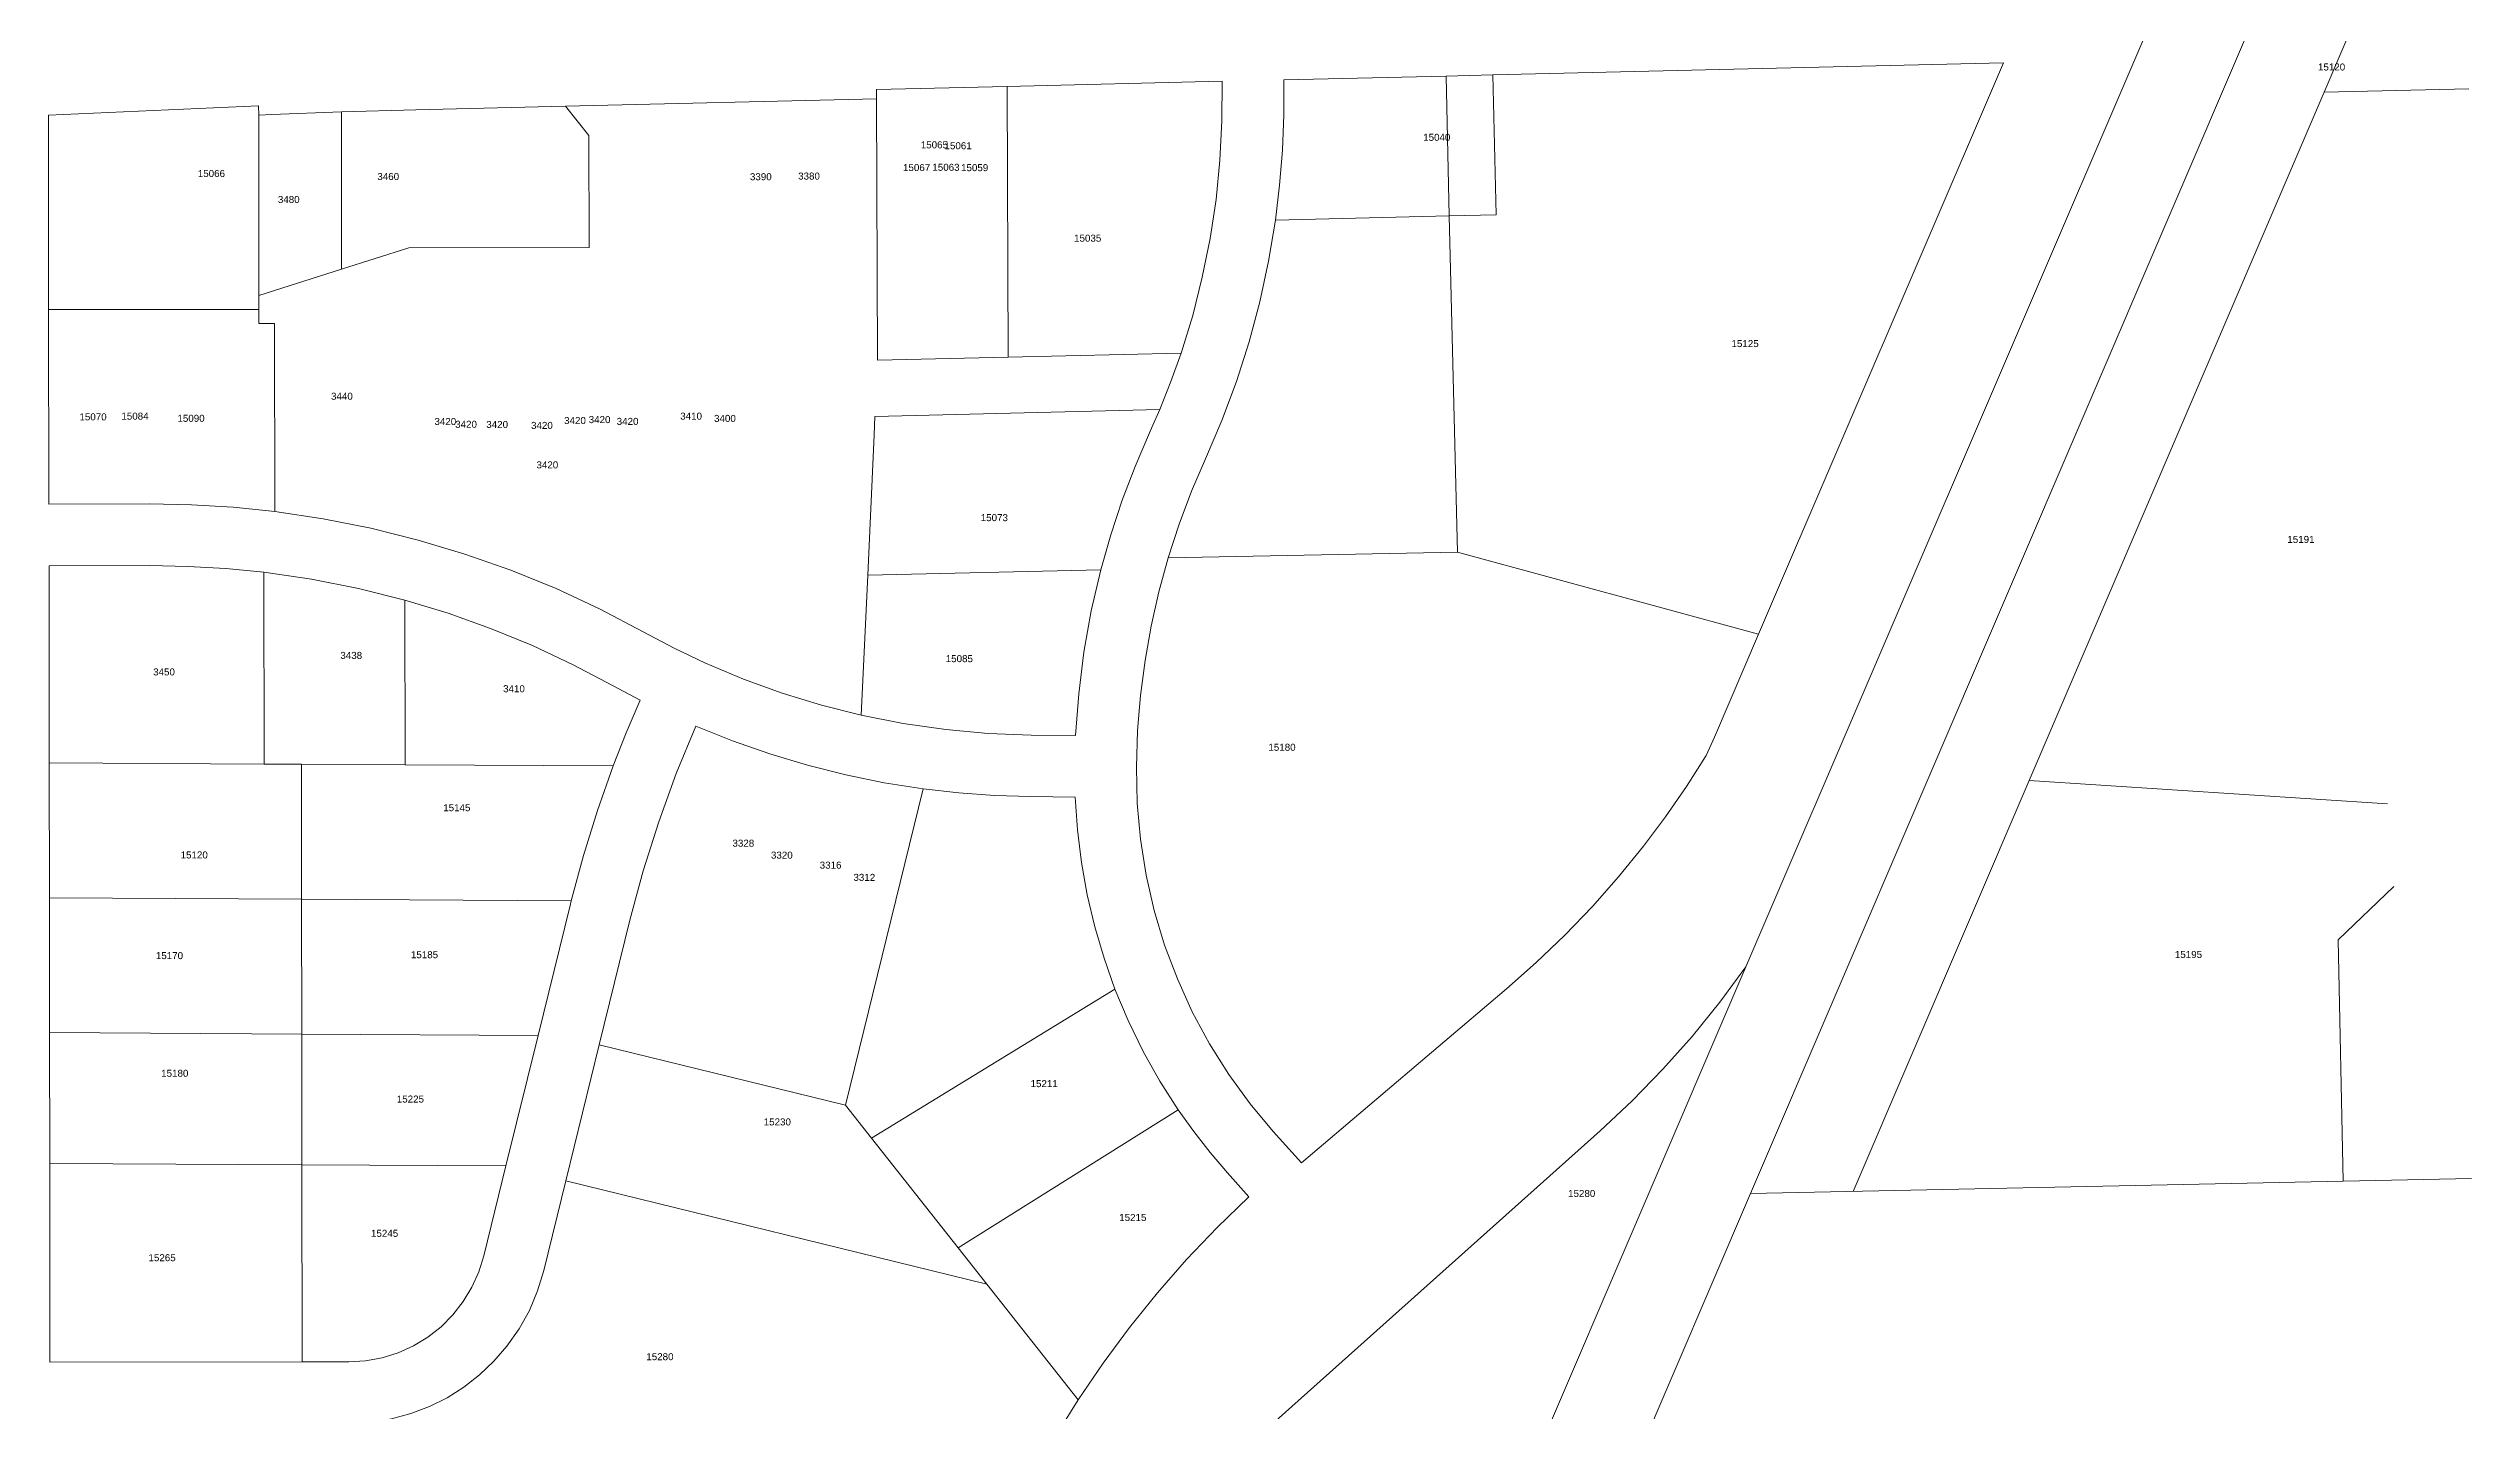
# Model space of a CAD drawing. Header units: feet. Extents: x 865220 to 5696323, y -2240498 to 1923703.
# Drawn here: x 2849134 to 2851728, y 959084 to 960543 of the extents above; entities that cross this region are included whole.
import ezdxf
from ezdxf.enums import TextEntityAlignment as Align

# ---------------------------------------------------------------- set-up
doc = ezdxf.new("R2010")
doc.units = ezdxf.units.FT
doc.header["$LTSCALE"] = 0.015
doc.header["$MEASUREMENT"] = 0
doc.layers.add('Dakota County Addresses', color=7, linetype='Continuous')
doc.layers.add('Dakota County Parcels', color=7, linetype='Continuous')
doc.styles.add('Dimensions 100', font='arial.ttf')

# ---------------------------------------------------------------- blocks, each defined once
blk = doc.blocks.new('ACMAP_ANN_TEMPLATE_Dakota County Addresses')
at = {"layer": 'Dakota County Addresses', "style": 'Dimensions 100'}
blk.add_attdef('DakotaCountyAddress', text='', height=50, dxfattribs=at).set_placement((0, 0), align=Align.CENTER)

msp = doc.modelspace()

# ---------------------------------------------------------------- linework, layer by layer
at = {"layer": 'Dakota County Parcels', "lineweight": 5}
for p, q in [((2850456.4, 960509.8), (2850630.2, 960513.9)), ((2850630.2, 960513.9), (2850680.2, 960515.1)), ((2850633.7, 960364), (2850630.2, 960513.9)), ((2850680.2, 960515.1), (2851226.8, 960528.1)), ((2850683.7, 960365.2), (2850680.2, 960515.1)), ((2850964.8, 959916), (2851226.8, 960528.1)), ((2850020.6, 960489.5), (2849687.6, 960481.6)), ((2850020.5, 960499.5), (2850160.5, 960502.8)), ((2850020.6, 960489.5), (2850020.5, 960499.5)), ((2850021.7, 960209.5), (2850020.6, 960489.5)), ((2850160.5, 960502.8), (2850390.4, 960508.3)), ((2850161.6, 960212.8), (2850160.5, 960502.8)), ((2851570, 960496.6), (2851254.3, 959759.5)), ((2851725, 960500.3), (2851570, 960496.6)), ((2849134.2, 960472.1), (2849359.1, 960482)), ((2849134.4, 960263.8), (2849134.2, 960472.1)), ((2849359.2, 960472), (2849359.1, 960482)), ((2849373.4, 960472.6), (2849359.2, 960472)), ((2849359.4, 960279), (2849359.2, 960472)), ((2849447.7, 960475.5), (2849373.4, 960472.6)), ((2849527.5, 960477.8), (2849447.7, 960475.5)), ((2849447.7, 960475.5), (2849447.9, 960307.1)), ((2849687.6, 960481.6), (2849527.5, 960477.8)), ((2849687.6, 960481.6), (2849712.6, 960450.2)), ((2849712.6, 960450.2), (2849712.8, 960330.2)), ((2850447.6, 960359.6), (2850633.7, 960364)), ((2850633.7, 960364), (2850683.7, 960365.2)), ((2850642.3, 960003.9), (2850633.7, 960364)), ((2849447.9, 960307.1), (2849519.8, 960330)), ((2849712.8, 960330.2), (2849519.8, 960330)), ((2849359.4, 960279), (2849447.9, 960307.1)), ((2849359.4, 960264), (2849359.4, 960279)), ((2849134.4, 960263.8), (2849359.4, 960264)), ((2849134.7, 960055.4), (2849134.4, 960263.8)), ((2849359.4, 960264), (2849359.4, 960249)), ((2849359.4, 960249), (2849376.3, 960249)), ((2849376.3, 960249), (2849376.6, 960047.4)), ((2850021.7, 960209.5), (2850161.6, 960212.8)), ((2850161.6, 960212.8), (2850346.6, 960217.2)), ((2850018.9, 960149.4), (2850323.8, 960156.6)), ((2849134.7, 960055.4), (2849242.5, 960055.6)), ((2850332.7, 959997.8), (2850642.3, 960003.9)), ((2850642.3, 960003.9), (2850964.8, 959916)), ((2849134.8, 959989.5), (2849242.6, 959989.6)), ((2849135, 959778.4), (2849134.8, 959989.5)), ((2849365, 959777), (2849364.7, 959982.4)), ((2850004.2, 959829.4), (2850011.1, 959979.2)), ((2850011.1, 959979.2), (2850260.7, 959985.1)), ((2849516, 959776.2), (2849515.8, 959952.5)), ((2850917.5, 959805.7), (2850964.8, 959916)), ((2849738.8, 959860.9), (2849767.4, 959845.6)), ((2850300.1, 959813), (2850298.7, 959773.9)), ((2850186.1, 959808.1), (2850233.7, 959807.6)), ((2850908.5, 959786.2), (2850917.5, 959805.7)), ((2849365, 959777), (2849135, 959778.4)), ((2849135.2, 959633.9), (2849135, 959778.4)), ((2849365, 959777), (2849405, 959776.8)), ((2849405.2, 959632.4), (2849405, 959776.8)), ((2849405, 959776.8), (2849516, 959776.2)), ((2849516, 959776.2), (2849738.6, 959775)), ((2851254.3, 959759.5), (2851065.9, 959319.5)), ((2851254.3, 959759.5), (2851638.1, 959734.6)), ((2849987.4, 959411.7), (2850070.6, 959750.5)), ((2850185.3, 959742.2), (2850233.2, 959741.6)), ((2849135.2, 959633.9), (2849405.2, 959632.4)), ((2849135.3, 959489.5), (2849135.2, 959633.9)), ((2849405.2, 959632.4), (2849405.3, 959487.9)), ((2849405.2, 959632.4), (2849693.7, 959630.6)), ((2849693.7, 959630.6), (2849692.5, 959625.7)), ((2851585.1, 959588.9), (2851644.6, 959646)), ((2849658.3, 959486.5), (2849692.5, 959625.7)), ((2849723.8, 959476.5), (2849756.6, 959609.9)), ((2851590.5, 959330.4), (2851585.1, 959588.9)), ((2850015.3, 959376.4), (2850275.8, 959536)), ((2850475.3, 959350), (2850695, 959536.2)), ((2849135.3, 959489.5), (2849405.3, 959487.9)), ((2849135.5, 959349.5), (2849135.3, 959489.5)), ((2849405.3, 959487.9), (2849658.3, 959486.5)), ((2849405.5, 959347.9), (2849405.3, 959487.9)), ((2849623.9, 959346.7), (2849658.3, 959486.5)), ((2849688, 959330.9), (2849723.8, 959476.5)), ((2849723.8, 959476.5), (2849987.4, 959411.7)), ((2849987.4, 959411.7), (2850015.3, 959376.4)), ((2850108, 959259), (2850343.6, 959406.7)), ((2850015.3, 959376.4), (2850108, 959259)), ((2850404.4, 959034.8), (2850795.3, 959384.4)), ((2850445.3, 959383.5), (2850468.6, 959357.4)), ((2849405.5, 959347.9), (2849135.5, 959349.5)), ((2849135.8, 959136.5), (2849135.5, 959349.5)), ((2849405.7, 959136.9), (2849405.5, 959347.9)), ((2849405.5, 959347.9), (2849623.9, 959346.7)), ((2849600.2, 959250.3), (2849623.9, 959346.7)), ((2850468.6, 959357.4), (2850475.3, 959350)), ((2849664.3, 959234.6), (2849688, 959330.9)), ((2849688, 959330.9), (2850138.8, 959220.1)), ((2850396.1, 959339.5), (2850419.1, 959313.8)), ((2850428.4, 958084.7), (2850956, 959317.2)), ((2850956, 959317.2), (2851727.9, 959333.3)), ((2850108, 959259), (2850138.8, 959220.1)), ((2850138.8, 959220.1), (2850236.5, 959096.4)), ((2849135.8, 959136.5), (2849405.7, 959136.9)), ((2849405.7, 959136.9), (2849455.7, 959136.9))]:
    msp.add_line(p, q, dxfattribs=at)
for points in [[(2850951.2, 959559.8), (2851381.4, 960564.1), (2851404.8, 960618.8), (2851419.4, 960653)], [(2850956.1, 959317.2), (2851139.5, 959745.4), (2851491.4, 960567.1), (2851514.8, 960621.7), (2851529.3, 960655.6)], [(2851639.2, 960658.3), (2851624.8, 960624.6), (2851601.4, 960570), (2851570, 960496.6)], [(2850346.6, 960217.2), (2850359, 960257.6), (2850369.3, 960298.5), (2850377.7, 960340), (2850384, 960381.8), (2850388.2, 960423.8), (2850390.3, 960466), (2850390.4, 960508.3)], [(2850447.6, 960359.6), (2850452.1, 960397), (2850455, 960434.5), (2850456.4, 960472.2), (2850456.4, 960509.8)], [(2850372.7, 960104.1), (2850390.3, 960145), (2850405.9, 960186.7), (2850419.4, 960229.1), (2850430.9, 960272.1), (2850440.3, 960315.7), (2850447.6, 960359.6)], [(2850323.8, 960156.6), (2850335.7, 960186.7), (2850346.6, 960217.2)], [(2850011.1, 959979.2), (2850018, 960129.6), (2850018.9, 960149.4)], [(2850312.8, 960131.6), (2850315, 960136.6), (2850323.8, 960156.6)], [(2850260.7, 959985.1), (2850271.3, 960022.5), (2850283.5, 960059.5), (2850297.3, 960095.8), (2850312.8, 960131.6)], [(2850372.7, 960104.1), (2850357.8, 960069.3), (2850344.4, 960033.8), (2850332.7, 959997.8)], [(2849376.6, 960047.4), (2849332, 960052), (2849287.3, 960054.7), (2849242.5, 960055.6)], [(2849770.9, 959918.5), (2849724.8, 959942.8), (2849677.5, 959964.9), (2849629.2, 959984.6), (2849580, 960002), (2849530, 960017), (2849479.4, 960029.6), (2849428.2, 960039.8), (2849376.6, 960047.4)], [(2850332.7, 959997.8), (2850322.8, 959961.5), (2850314.5, 959924.8), (2850308, 959887.8), (2850303.2, 959850.5), (2850300.1, 959813)], [(2849364.7, 959982.4), (2849324.1, 959986.4), (2849283.4, 959988.8), (2849242.6, 959989.6)], [(2849515.8, 959952.5), (2849465.9, 959965), (2849415.6, 959974.9), (2849364.7, 959982.4)], [(2850260.7, 959985.1), (2850250.5, 959941.3), (2850242.6, 959897), (2850237, 959852.4), (2850233.7, 959807.6)], [(2849738.8, 959860.9), (2849696, 959883.4), (2849652.2, 959903.9), (2849607.5, 959922.2), (2849562, 959938.5), (2849515.8, 959952.5)], [(2849770.9, 959918.5), (2849803.8, 959901.2), (2849837.4, 959885.1)], [(2849837.4, 959885.1), (2849878, 959868.1), (2849919.4, 959853.1), (2849961.5, 959840.2), (2850004.2, 959829.4)], [(2849767.4, 959845.6), (2849752.5, 959810.5), (2849738.6, 959775)], [(2849827.1, 959817.6), (2849806.2, 959766.8), (2849787.4, 959715.3), (2849770.9, 959662.9), (2849756.6, 959609.9)], [(2849827.1, 959817.6), (2849866.3, 959801.9), (2849906.2, 959787.9), (2849946.6, 959775.8), (2849987.6, 959765.5), (2850028.9, 959757.1), (2850070.6, 959750.5)], [(2850004.2, 959829.4), (2850049.2, 959820.5), (2850094.6, 959814), (2850140.2, 959809.9), (2850186.1, 959808.1)], [(2850695, 959536.2), (2850726.8, 959564.4), (2850757.4, 959593.8), (2850786.8, 959624.4), (2850814.9, 959656.2), (2850841.6, 959689.2), (2850865.2, 959720.7), (2850887.5, 959753), (2850908.5, 959786.2)], [(2849738.6, 959775), (2849721.9, 959727.5), (2849706.9, 959679.3), (2849693.7, 959630.6)], [(2850298.7, 959773.9), (2850299.6, 959735.1), (2850303, 959696.5), (2850309.1, 959658.2), (2850317.8, 959620.4), (2850328.9, 959583.2), (2850342.6, 959546.9), (2850358.6, 959511.6), (2850377, 959477.4), (2850397.6, 959444.6), (2850420.4, 959413.2), (2850445.3, 959383.5)], [(2850070.6, 959750.5), (2850108.8, 959746.2), (2850147, 959743.4), (2850185.3, 959742.2)], [(2850233.2, 959741.6), (2850235.6, 959706.6), (2850239.9, 959671.7), (2850246.1, 959637.1), (2850254.1, 959602.9), (2850264.1, 959569.1), (2850275.8, 959536)], [(2850612.3, 958768.3), (2850616.2, 958777.5), (2850951.2, 959559.8)], [(2850795.3, 959384.4), (2850829.6, 959416.6), (2850862.4, 959450.3), (2850893.7, 959485.4), (2850923.3, 959522), (2850951.2, 959559.8)], [(2850275.8, 959536), (2850290, 959502.3), (2850306, 959469.4), (2850323.9, 959437.5), (2850343.6, 959406.7)], [(2850343.6, 959406.7), (2850360.1, 959383.5), (2850377.6, 959361.1), (2850396.1, 959339.5)], [(2850419.1, 959313.8), (2850385.1, 959280.7), (2850352.4, 959246.4), (2850321.2, 959210.7), (2850291.4, 959173.7), (2850263.2, 959135.6), (2850236.5, 959096.4), (2850211.7, 959056.6), (2850188.5, 959015.8)], [(2849455.7, 959136.9), (2849473.7, 959138), (2849491.4, 959141.3), (2849508.5, 959146.7), (2849524.9, 959154.1), (2849540.3, 959163.4), (2849554.4, 959174.5), (2849567.2, 959187.2), (2849578.2, 959201.4), (2849587.5, 959216.8), (2849594.9, 959233.2), (2849600.2, 959250.3)], [(2849625, 959153.7), (2849638, 959172.2), (2849649, 959192), (2849657.8, 959212.9), (2849664.3, 959234.6)], [(2849625, 959153.7), (2849611.1, 959137.6), (2849595.7, 959122.9), (2849578.9, 959109.9), (2849560.9, 959098.5), (2849541.9, 959089), (2849522, 959081.5), (2849501.5, 959075.9), (2849481.6, 959072.5), (2849468.7, 959071.3), (2849455.8, 959070.9)]]:
    msp.add_lwpolyline(points, dxfattribs=at)

# ---------------------------------------------------------------- block references
at = {"layer": 'Dakota County Addresses', "lineweight": 5, "xscale": 0.15, "yscale": 0.15, "zscale": 0.15}
for p, values in [((2851578.1, 960519.8), {'DakotaCountyAddress': '15120'}), ((2850082.5, 960436.5), {'DakotaCountyAddress': '15065'}), ((2850107.9, 960435.5), {'DakotaCountyAddress': '15061'}), ((2850620.3, 960444.5), {'DakotaCountyAddress': '15040'}), ((2849308.6, 960405.7), {'DakotaCountyAddress': '15066'}), ((2849497.9, 960402.5), {'DakotaCountyAddress': '3460'}), ((2849896.7, 960402.3), {'DakotaCountyAddress': '3390'}), ((2849948.3, 960403), {'DakotaCountyAddress': '3380'}), ((2850063.5, 960412.1), {'DakotaCountyAddress': '15067'}), ((2850094.9, 960412.4), {'DakotaCountyAddress': '15063'}), ((2850125.6, 960412), {'DakotaCountyAddress': '15059'}), ((2849391.4, 960377.9), {'DakotaCountyAddress': '3480'}), ((2850246.6, 960336.5), {'DakotaCountyAddress': '15035'}), ((2850950.3, 960223.6), {'DakotaCountyAddress': '15125'}), ((2849448.3, 960167.2), {'DakotaCountyAddress': '3440'}), ((2849181.9, 960145.1), {'DakotaCountyAddress': '15070'}), ((2849226.8, 960145.9), {'DakotaCountyAddress': '15084'}), ((2849286.8, 960143.6), {'DakotaCountyAddress': '15090'}), ((2849559, 960140.2), {'DakotaCountyAddress': '3420'}), ((2849697.8, 960141.2), {'DakotaCountyAddress': '3420'}), ((2849724.1, 960142.2), {'DakotaCountyAddress': '3420'}), ((2849754.1, 960140.3), {'DakotaCountyAddress': '3420'}), ((2849822.1, 960145.9), {'DakotaCountyAddress': '3410'}), ((2849858.3, 960143.5), {'DakotaCountyAddress': '3400'}), ((2849581.2, 960137.2), {'DakotaCountyAddress': '3420'}), ((2849614.5, 960137), {'DakotaCountyAddress': '3420'}), ((2849662.4, 960136), {'DakotaCountyAddress': '3420'}), ((2849668.2, 960093.7), {'DakotaCountyAddress': '3420'}), ((2850146.7, 960037.2), {'DakotaCountyAddress': '15073'}), ((2851545.3, 960013.9), {'DakotaCountyAddress': '15191'}), ((2849458.3, 959889.7), {'DakotaCountyAddress': '3438'}), ((2850109.2, 959886.2), {'DakotaCountyAddress': '15085'}), ((2849257.9, 959872), {'DakotaCountyAddress': '3450'}), ((2849632.5, 959854), {'DakotaCountyAddress': '3410'}), ((2850454.6, 959791.3), {'DakotaCountyAddress': '15180'}), ((2849571.3, 959726.6), {'DakotaCountyAddress': '15145'}), ((2849290.2, 959676), {'DakotaCountyAddress': '15120'}), ((2849878, 959688.6), {'DakotaCountyAddress': '3328'}), ((2849919.2, 959675.8), {'DakotaCountyAddress': '3320'}), ((2849971.4, 959665.1), {'DakotaCountyAddress': '3316'}), ((2850007.5, 959652), {'DakotaCountyAddress': '3312'}), ((2849536.7, 959569.2), {'DakotaCountyAddress': '15185'}), ((2851424.9, 959569.4), {'DakotaCountyAddress': '15195'}), ((2849263.7, 959568.2), {'DakotaCountyAddress': '15170'}), ((2849269.4, 959442.2), {'DakotaCountyAddress': '15180'}), ((2849521.6, 959414.6), {'DakotaCountyAddress': '15225'}), ((2850200, 959431.1), {'DakotaCountyAddress': '15211'}), ((2849914.4, 959390.1), {'DakotaCountyAddress': '15230'}), ((2850775.4, 959313.5), {'DakotaCountyAddress': '15280'}), ((2850294.9, 959287.8), {'DakotaCountyAddress': '15215'}), ((2849494, 959270.8), {'DakotaCountyAddress': '15245'}), ((2849255.8, 959244.7), {'DakotaCountyAddress': '15265'}), ((2849788.7, 959138.7), {'DakotaCountyAddress': '15280'})]:
    msp.add_blockref('ACMAP_ANN_TEMPLATE_Dakota County Addresses', p, dxfattribs=at).add_auto_attribs(values)

doc.saveas('drawing.dxf')
